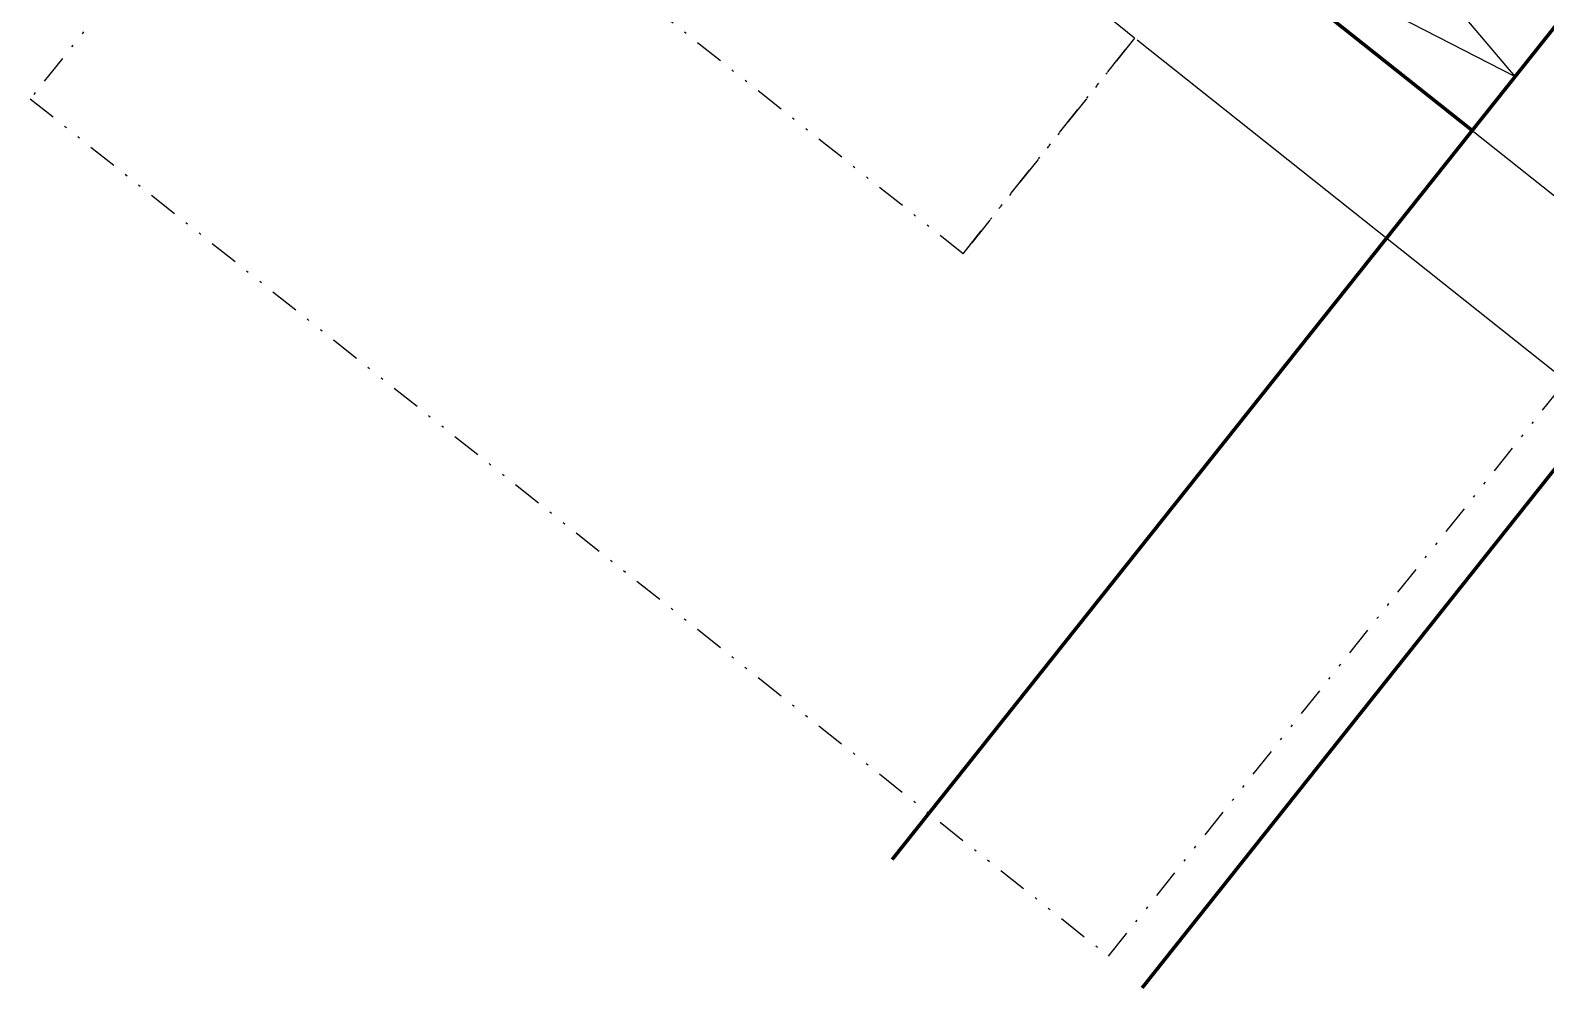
# Model space of a CAD drawing. Header units: metres. Extents: x -664657 to -643449, y -1076720 to -1062383.
# Drawn here: x -657734.3 to -657668.3, y -1068022.2 to -1067980.5 of the extents above; entities that cross this region are included whole.
import ezdxf

# ---------------------------------------------------------------- set-up
doc = ezdxf.new("R2010")
doc.units = ezdxf.units.M
doc.header["$LTSCALE"] = 0.1
doc.linetypes.add('DIVIDE', pattern=[31.75, 12.7, -6.35, 0, -6.35, 0, -6.35])
for name, color, linetype in [('AA_THER_popis', 6, 'Continuous'), ('AA_THER_slabá', 4, 'Continuous'), ('AA_THER_čerchovaná', 84, 'DIVIDE')]:
    doc.layers.add(name, color=color, linetype=linetype)
doc.layers.add('AA_THER_silná', color=1, linetype='Continuous', lineweight=70)

msp = doc.modelspace()

# ---------------------------------------------------------------- linework, layer by layer
at = {"layer": 'AA_THER_popis'}
msp.add_line((-657634.673, -1068021.747), (-657686.052, -1067980.897), dxfattribs=at)
at = {"layer": 'AA_THER_silná'}
for p, q in [((-657696.726, -1068016.585), (-657637.867, -1067942.555)), ((-657685.831, -1068022.165), (-657628.474, -1067950.023)), ((-657671.473, -1067984.823), (-657710.61, -1067953.706))]:
    msp.add_line(p, q, dxfattribs=at)
at = {"layer": 'AA_THER_slabá'}
for p, q in [((-657639.111, -1067944.12), (-657671.473, -1067984.823)), ((-657679.48, -1067970.792), (-657669.606, -1067982.475)), ((-657669.606, -1067982.475), (-657683.214, -1067975.488)), ((-657671.473, -1067984.823), (-657663.646, -1067991.047))]:
    msp.add_line(p, q, dxfattribs=at)
at = {"layer": 'AA_THER_čerchovaná'}
for p, q in [((-657686.165, -1067980.807), (-657720.606, -1067953.424)), ((-657693.634, -1067990.2), (-657728.074, -1067962.817)), ((-657693.634, -1067990.2), (-657686.165, -1067980.807)), ((-657686.165, -1067980.807), (-657693.634, -1067990.2))]:
    msp.add_line(p, q, dxfattribs=at)
msp.add_lwpolyline([(-657734.259, -1067983.451), (-657687.295, -1068020.791), (-657631.284, -1067950.344), (-657678.249, -1067913.003)], close=True, dxfattribs=at)

doc.saveas('drawing.dxf')
